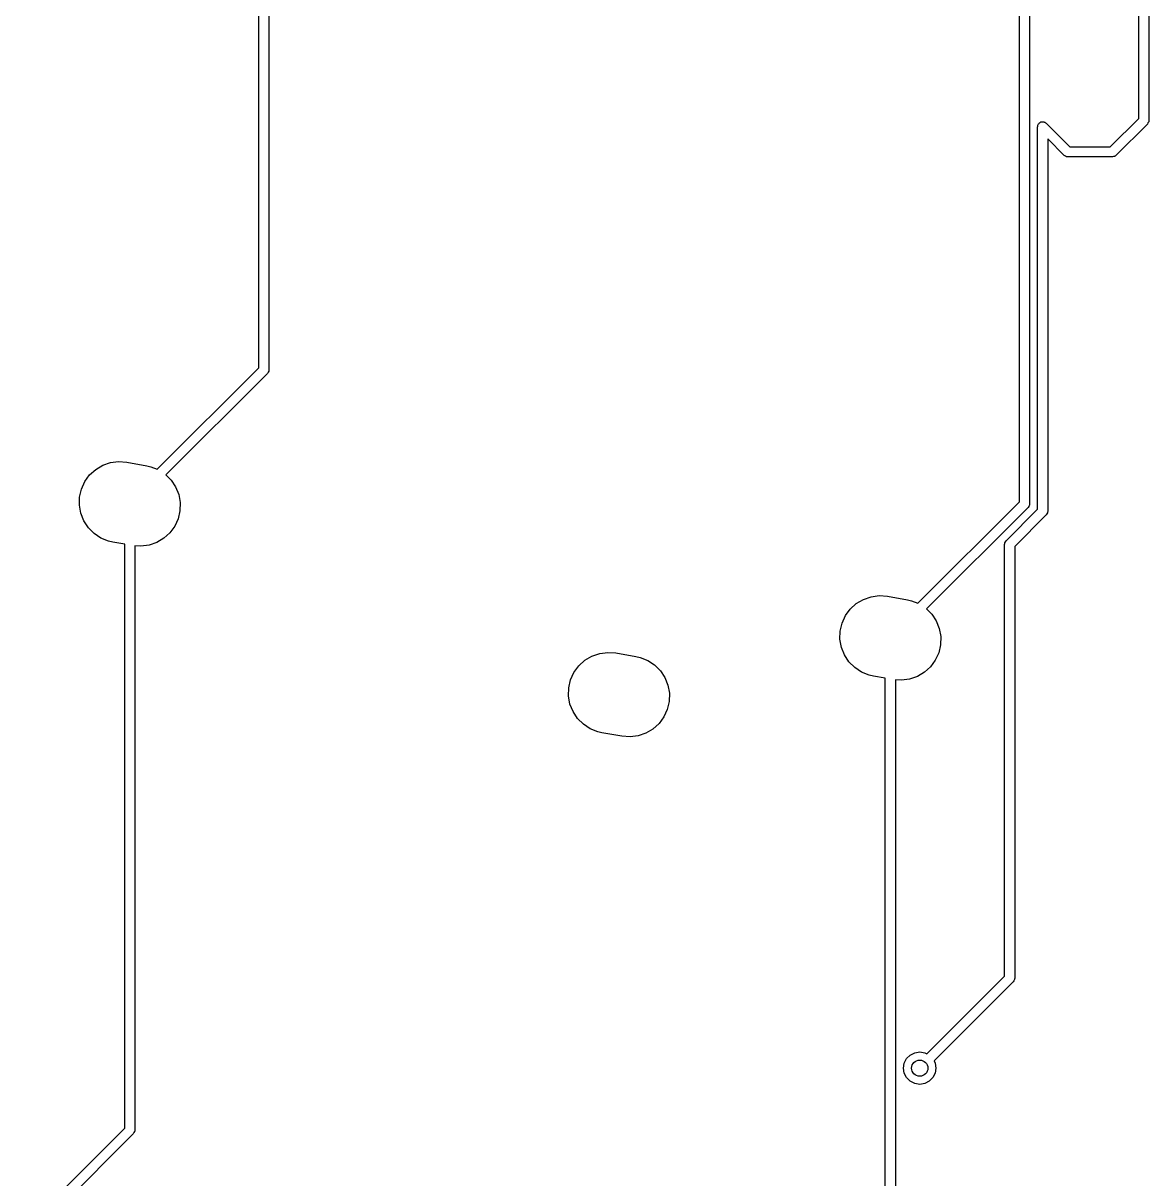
# Model space of a CAD drawing. Extents: x -67 to 321, y -170 to -25.
# Drawn here: x 117.62 to 145.38, y -127.7 to -99.18 of the extents above; entities that cross this region are included whole.
import ezdxf

# ---------------------------------------------------------------- set-up
doc = ezdxf.new("R2010")
doc.units = 0
doc.layers.add('BLACK', color=7, linetype='CONTINUOUS')

msp = doc.modelspace()

# ---------------------------------------------------------------- linework, layer by layer
at = {"layer": 'BLACK', "linetype": 'CONTINUOUS'}
for p, q in [((123.43, -107.686), (123.43, -93.2783)), ((123.68, -93.317), (123.68, -107.737)), ((145.134, -101.534), (145.134, -94.0031)), ((145.384, -93.9513), (145.384, -101.585)), ((142.191, -110.994), (142.191, -96.5863)), ((142.441, -96.625), (142.441, -111.045)), ((142.64, -101.731), (142.642, -101.727)), ((142.641, -101.734), (142.64, -101.731)), ((142.64, -101.74), (142.641, -101.734)), ((142.64, -111.18), (142.64, -101.74)), ((142.642, -101.727), (142.645, -101.705)), ((142.645, -101.705), (142.657, -101.686)), ((142.657, -101.686), (142.665, -101.665)), ((142.665, -101.665), (142.676, -101.657)), ((142.676, -101.657), (142.683, -101.646)), ((142.683, -101.646), (142.704, -101.636)), ((142.704, -101.636), (142.721, -101.623)), ((142.721, -101.623), (142.735, -101.622)), ((142.735, -101.622), (142.747, -101.616)), ((142.747, -101.616), (142.769, -101.62)), ((142.769, -101.62), (142.792, -101.618)), ((142.792, -101.618), (142.804, -101.625)), ((142.804, -101.625), (142.817, -101.627)), ((142.817, -101.627), (142.834, -101.641)), ((142.834, -101.641), (142.853, -101.652)), ((142.853, -101.652), (143.438, -102.236)), ((144.432, -102.236), (145.134, -101.534)), ((145.348, -101.674), (144.572, -102.45)), ((145.362, -101.647), (145.348, -101.674)), ((145.379, -101.621), (145.362, -101.647)), ((145.38, -101.615), (145.379, -101.621)), ((145.381, -101.612), (145.38, -101.615)), ((145.384, -101.585), (145.381, -101.607)), ((145.381, -101.607), (145.381, -101.612)), ((143.298, -102.45), (142.89, -102.042)), ((142.89, -102.042), (142.89, -111.232)), ((143.438, -102.236), (144.432, -102.236)), ((143.325, -102.464), (143.298, -102.45)), ((143.351, -102.481), (143.325, -102.464)), ((143.357, -102.482), (143.351, -102.481)), ((143.36, -102.483), (143.357, -102.482)), ((143.364, -102.483), (143.36, -102.483)), ((143.386, -102.486), (143.364, -102.483)), ((144.483, -102.486), (143.386, -102.486)), ((144.513, -102.478), (144.483, -102.486)), ((144.543, -102.471), (144.513, -102.478)), ((144.548, -102.467), (144.543, -102.471)), ((144.551, -102.466), (144.548, -102.467)), ((144.554, -102.463), (144.551, -102.466)), ((144.572, -102.45), (144.554, -102.463)), ((120.925, -110.19), (123.43, -107.686)), ((123.675, -107.773), (123.658, -107.799)), ((123.676, -107.767), (123.675, -107.773)), ((123.677, -107.764), (123.676, -107.767)), ((123.68, -107.737), (123.677, -107.76)), ((123.677, -107.76), (123.677, -107.764)), ((123.643, -107.826), (121.14, -110.329)), ((123.658, -107.799), (123.643, -107.826)), ((119.581, -110.094), (119.772, -110.028)), ((119.772, -110.028), (119.973, -110.002)), ((119.973, -110.002), (120.174, -110.017)), ((120.174, -110.017), (120.667, -110.104)), ((119.138, -110.496), (119.258, -110.333)), ((119.258, -110.333), (119.407, -110.197)), ((119.407, -110.197), (119.581, -110.094)), ((120.667, -110.104), (120.769, -110.128)), ((120.769, -110.128), (120.925, -110.19)), ((121.14, -110.329), (121.268, -110.457)), ((119.054, -110.68), (119.138, -110.496)), ((121.268, -110.457), (121.379, -110.626)), ((121.379, -110.626), (121.454, -110.813)), ((119.004, -111.079), (119.009, -110.877)), ((119.009, -110.877), (119.054, -110.68)), ((121.454, -110.813), (121.49, -111.012)), ((119.039, -111.278), (119.004, -111.079)), ((121.485, -111.214), (121.44, -111.411)), ((121.49, -111.012), (121.485, -111.214)), ((139.686, -113.498), (142.191, -110.994)), ((142.404, -111.134), (139.901, -113.637)), ((141.863, -111.957), (142.64, -111.18)), ((142.419, -111.107), (142.404, -111.134)), ((142.435, -111.081), (142.419, -111.107)), ((142.436, -111.075), (142.435, -111.081)), ((142.438, -111.072), (142.436, -111.075)), ((142.441, -111.045), (142.437, -111.068)), ((142.437, -111.068), (142.438, -111.072)), ((119.115, -111.465), (119.039, -111.278)), ((119.226, -111.634), (119.115, -111.465)), ((121.44, -111.411), (121.356, -111.595)), ((142.853, -111.32), (142.076, -112.097)), ((142.868, -111.293), (142.853, -111.32)), ((142.885, -111.267), (142.868, -111.293)), ((142.886, -111.261), (142.885, -111.267)), ((142.887, -111.258), (142.886, -111.261)), ((142.89, -111.232), (142.887, -111.254)), ((142.887, -111.254), (142.887, -111.258)), ((119.369, -111.777), (119.226, -111.634)), ((119.537, -111.888), (119.369, -111.777)), ((121.236, -111.758), (121.087, -111.894)), ((121.356, -111.595), (121.236, -111.758)), ((119.725, -111.963), (119.537, -111.888)), ((119.827, -111.987), (119.725, -111.963)), ((120.122, -112.039), (119.827, -111.987)), ((120.122, -126.446), (120.122, -112.039)), ((120.722, -112.062), (120.521, -112.088)), ((120.913, -111.997), (120.722, -112.062)), ((121.087, -111.894), (120.913, -111.997)), ((141.826, -112.045), (141.83, -112.023)), ((141.826, -122.697), (141.826, -112.045)), ((141.829, -112.019), (141.831, -112.016)), ((141.83, -112.023), (141.829, -112.019)), ((141.831, -112.01), (141.848, -111.984)), ((141.831, -112.016), (141.831, -112.01)), ((141.848, -111.984), (141.863, -111.957)), ((120.521, -112.088), (120.372, -112.078)), ((120.372, -112.078), (120.372, -126.498)), ((142.076, -112.097), (142.076, -122.749)), ((138.168, -113.505), (138.342, -113.402)), ((138.342, -113.402), (138.533, -113.336)), ((138.533, -113.336), (138.733, -113.31)), ((138.733, -113.31), (138.935, -113.325)), ((138.935, -113.325), (139.427, -113.412)), ((139.427, -113.412), (139.529, -113.436)), ((139.529, -113.436), (139.686, -113.498)), ((137.899, -113.804), (138.018, -113.641)), ((138.018, -113.641), (138.168, -113.505)), ((139.901, -113.637), (140.029, -113.765)), ((140.029, -113.765), (140.14, -113.934)), ((137.769, -114.185), (137.815, -113.988)), ((137.815, -113.988), (137.899, -113.804)), ((140.14, -113.934), (140.215, -114.121)), ((137.764, -114.387), (137.769, -114.185)), ((140.215, -114.121), (140.251, -114.32)), ((140.251, -114.32), (140.246, -114.522)), ((137.8, -114.586), (137.764, -114.387)), ((137.875, -114.773), (137.8, -114.586)), ((140.246, -114.522), (140.2, -114.719)), ((131.324, -115.04), (131.473, -114.904)), ((131.473, -114.904), (131.647, -114.801)), ((131.647, -114.801), (131.838, -114.735)), ((131.838, -114.735), (132.039, -114.709)), ((132.039, -114.709), (132.24, -114.724)), ((132.24, -114.724), (132.733, -114.811)), ((132.733, -114.811), (132.835, -114.834)), ((132.835, -114.834), (133.022, -114.909)), ((133.022, -114.909), (133.191, -115.021)), ((137.986, -114.942), (137.875, -114.773)), ((140.116, -114.903), (139.997, -115.066)), ((140.2, -114.719), (140.116, -114.903)), ((131.12, -115.387), (131.204, -115.203)), ((131.204, -115.203), (131.324, -115.04)), ((133.191, -115.021), (133.334, -115.164)), ((133.334, -115.164), (133.445, -115.332)), ((138.129, -115.085), (137.986, -114.942)), ((138.298, -115.196), (138.129, -115.085)), ((138.486, -115.271), (138.298, -115.196)), ((139.847, -115.202), (139.673, -115.305)), ((139.997, -115.066), (139.847, -115.202)), ((131.075, -115.583), (131.12, -115.387)), ((133.445, -115.332), (133.52, -115.52)), ((138.588, -115.295), (138.486, -115.271)), ((138.883, -115.347), (138.588, -115.295)), ((138.883, -129.754), (138.883, -115.347)), ((139.282, -115.396), (139.133, -115.386)), ((139.133, -115.386), (139.133, -129.806)), ((139.482, -115.37), (139.282, -115.396)), ((139.673, -115.305), (139.482, -115.37)), ((131.07, -115.786), (131.075, -115.583)), ((133.52, -115.52), (133.556, -115.719)), ((133.556, -115.719), (133.551, -115.921)), ((131.105, -115.984), (131.07, -115.786)), ((131.181, -116.172), (131.105, -115.984)), ((133.551, -115.921), (133.506, -116.118)), ((131.292, -116.341), (131.181, -116.172)), ((131.435, -116.484), (131.292, -116.341)), ((133.422, -116.302), (133.302, -116.465)), ((133.506, -116.118), (133.422, -116.302)), ((131.603, -116.595), (131.435, -116.484)), ((131.791, -116.67), (131.603, -116.595)), ((133.153, -116.601), (132.979, -116.703)), ((133.302, -116.465), (133.153, -116.601)), ((131.893, -116.694), (131.791, -116.67)), ((132.386, -116.78), (131.893, -116.694)), ((132.587, -116.795), (132.386, -116.78)), ((132.788, -116.769), (132.587, -116.795)), ((132.979, -116.703), (132.788, -116.769)), ((139.909, -124.615), (141.826, -122.697)), ((142.04, -122.837), (140.085, -124.791)), ((142.054, -122.81), (142.04, -122.837)), ((142.071, -122.784), (142.054, -122.81)), ((142.072, -122.778), (142.071, -122.784)), ((142.073, -122.775), (142.072, -122.778)), ((142.076, -122.749), (142.073, -122.771)), ((142.073, -122.771), (142.073, -122.775)), ((139.497, -124.644), (139.608, -124.588)), ((139.608, -124.588), (139.732, -124.568)), ((139.732, -124.568), (139.856, -124.588)), ((139.856, -124.588), (139.909, -124.615)), ((139.332, -124.968), (139.352, -124.844)), ((139.352, -124.844), (139.408, -124.733)), ((139.408, -124.733), (139.497, -124.644)), ((140.085, -124.791), (140.112, -124.844)), ((140.112, -124.844), (140.132, -124.968)), ((139.352, -125.092), (139.332, -124.968)), ((139.408, -125.203), (139.352, -125.092)), ((140.112, -125.092), (140.056, -125.203)), ((140.132, -124.968), (140.112, -125.092)), ((139.497, -125.292), (139.408, -125.203)), ((139.608, -125.348), (139.497, -125.292)), ((139.732, -125.368), (139.608, -125.348)), ((139.856, -125.348), (139.732, -125.368)), ((139.967, -125.292), (139.856, -125.348)), ((140.056, -125.203), (139.967, -125.292)), ((117.617, -128.951), (120.122, -126.446)), ((120.335, -126.586), (117.832, -129.09)), ((120.35, -126.559), (120.335, -126.586)), ((120.367, -126.534), (120.35, -126.559)), ((120.368, -126.527), (120.367, -126.534)), ((120.369, -126.525), (120.368, -126.527)), ((120.372, -126.498), (120.369, -126.52)), ((120.369, -126.52), (120.369, -126.525))]:
    msp.add_line(p, q, dxfattribs=at)
at = {"layer": 'BLACK'}
msp.add_circle((139.732, -124.968), 0.2, dxfattribs=at)

doc.saveas('drawing.dxf')
